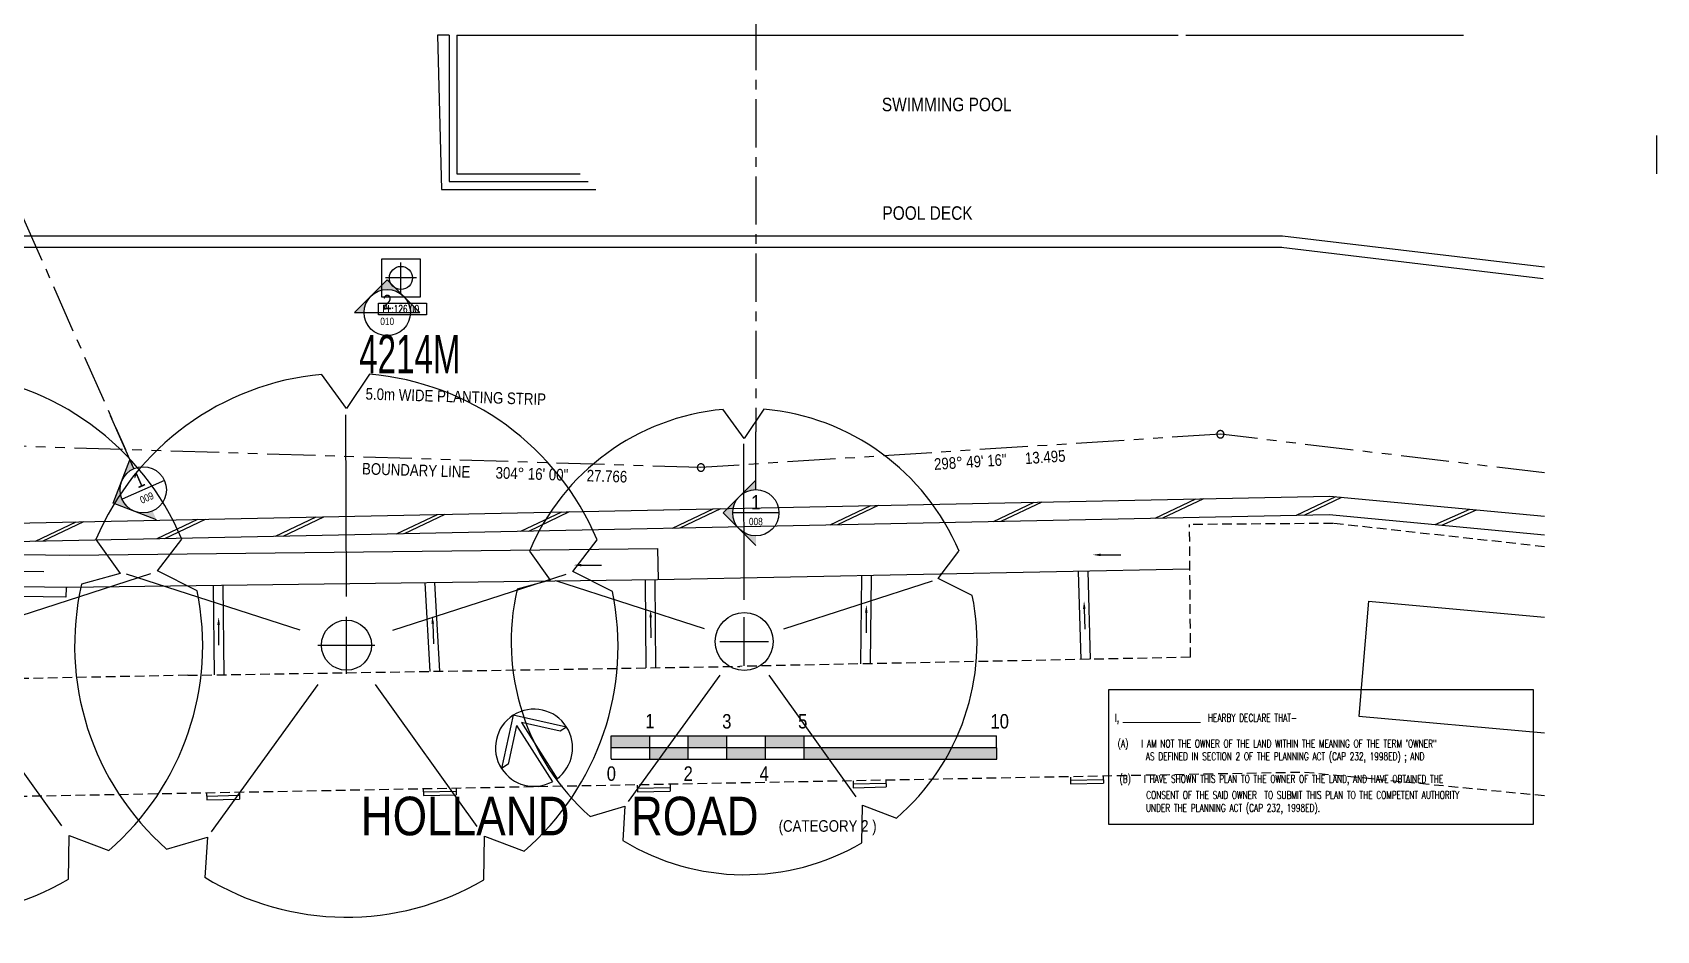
# Model space of a CAD drawing. Extents: x -202 to 72400, y -2144 to 57100.
# Drawn here: x 30297 to 72400, y -2144 to 21126 of the extents above; entities that cross this region are included whole.
import ezdxf
from ezdxf.enums import TextEntityAlignment as Align

# ---------------------------------------------------------------- set-up
doc = ezdxf.new("R2010")
doc.units = 0
doc.header["$LTSCALE"] = 1000
doc.header["$MEASUREMENT"] = 0
for name, pattern in [('CENTER', [2, 1.25, -0.25, 0.25, -0.25]), ('DASHED', [0.75, 0.5, -0.25]), ('HIDDEN', [0.375, 0.25, -0.125]), ('PHANTOM', [2.5, 1.25, -0.25, 0.25, -0.25, 0.25, -0.25])]:
    doc.linetypes.add(name, pattern=pattern)
doc.layers.get('0').update_dxf_attribs({"linetype": 'CONTINUOUS'})
for name, color, linetype in [('A-_ANOTENDO_E-', 7, 'CONTINUOUS'), ('A-_ANOTSYBL_E-', 7, 'CONTINUOUS'), ('A-_FURT----_E-', 4, 'CONTINUOUS'), ('A-_LNSP----_E-_E', 4, 'CONTINUOUS'), ('A-_POOL----_E-', 174, 'CONTINUOUS'), ('A-_RETW----_E-', 1, 'CONTINUOUS'), ('A-_ROAD----_E-', 14, 'CONTINUOUS'), ('A-_ROOF----_E-', 7, 'CONTINUOUS'), ('A-_SDRN----_E-_E', 7, 'CONTINUOUS'), ('A-_SITEBNRY_E-', 230, 'PHANTOM'), ('A-_SITENRTH_E-', 7, 'CONTINUOUS'), ('A-_SITESTBK_E-', 1, 'DASHED'), ('A-_SPAC----_E-', 7, 'CONTINUOUS'), ('A-_TOPOPLVL_E-', 7, 'CONTINUOUS'), ('OTHERS', 31, 'CONTINUOUS'), ('WALL', 2, 'CONTINUOUS')]:
    doc.layers.add(name, color=color, linetype=linetype)
doc.styles.add('ARIAL-NARROW', font='ARIALN.TTF')
doc.styles.add('ROMANS', font='romans.shx', dxfattribs={"width": 0.65, "height": 250})

# ---------------------------------------------------------------- blocks, each defined once
blk = doc.blocks.new('LNSP0210')
for p, q in [((0, 438.4), (-46.2, 501.9)), ((42.6, 501.6), (0, 438.4)), ((0, 90), (-0.9, 426.7)), ((-463.9, 195.5), (-419.1, 132.9)), ((419.3, 136.2), (464, 195.2)), ((-419.1, 132.9), (-490.6, 112.9)), ((-85.6, 27.8), (-407, 131.4)), ((85.6, 27.8), (406.7, 131.2)), ((492.6, 99.3), (419.3, 136.2)), ((0, -52.7), (0, 52.7)), ((-52.7, 0), (52.7, 0)), ((-52.9, -72.8), (-250.5, -345.4)), ((52.9, -72.8), (241.4, -335.5)), ((-333, -377.5), (-257.6, -355.5)), ((-257.6, -355.5), (-262.3, -429.7)), ((254.2, -434.5), (255.5, -353.2)), ((255.5, -353.2), (328.9, -381.1))]:
    blk.add_line(p, q)
for centre, radius, start, end in [((0, 0), 503.4, 95.2192, 157.1426), ((0, 0), 503.4, 22.812, 85.1411), ((0, 0), 503.4, 167.0421, 228.5851), ((2.9, -2), 500, 310.6835, 11.6882), ((0, 0), 503.4, 238.5956, 300.3274)]:
    blk.add_arc(centre, radius, start, end)
blk = doc.blocks.new('ANOT0102')
for p, q in [((0, 500), (-500, 0)), ((500, 0), (0, 500)), ((-36, 363), (-399, 0)), ((-36, 363), (-36, -499)), ((399, 0), (36, 363)), ((36, 363), (36, -499)), ((-399, 0), (-500, 0)), ((500, 0), (399, 0))]:
    blk.add_line(p, q)
for start, end in [(0, 180), (274.0961, 0), (180, 265.904)]:
    blk.add_arc((0, 0), 500, start, end)
blk = doc.blocks.new('A$C3B3C0191')
at = {"layer": 'A-_ANOTENDO_E-'}
blk.add_lwpolyline([(11000, 0), (0, 0), (0, 3500), (11000, 3500)], close=True, dxfattribs=at)
at = {"layer": 'A-_ANOTENDO_E-', "style": 'ROMANS', "width": 0.7}
for s, p in [('I, _____________________  HEARBY DECLARE THAT-', (159, 2667)), ('(A)   I AM NOT THE OWNER OF THE LAND WITHIN THE MEANING OF THE TERM \'OWNER"', (232, 2000)), ('AS DEFINED IN SECTION 2 OF THE PLANNING ACT (CAP 232, 1998ED) ; AND', (960, 1667)), ('(B)   I HAVE SHOWN THIS PLAN TO THE OWNER OF THE LAND, AND HAVE OBTAINED THE', (280, 1085)), ('CONSENT OF THE SAID OWNER  TO SUBMIT THIS PLAN TO THE COMPETENT AUTHORITY', (972, 667)), ('UNDER THE PLANNING ACT (CAP 232, 1998ED).', (963, 333))]:
    blk.add_text(s, height=200, dxfattribs=at).set_placement(p)
blk = doc.blocks.new('SYMBOL_SECTIONLEFT1')
at = {"layer": 'A-_ANOTSYBL_E-'}
h = blk.add_hatch(color=256, dxfattribs=at)
h.paths.add_polyline_path([(0, -8.49), (0, -6, -0.198912), (-4.24, -4.24)])
h.paths.add_polyline_path([(-4.24, 4.24, -0.198912), (0, 6), (0, 8.49)])
blk.add_hatch(color=256, dxfattribs=at).paths.add_polyline_path([(-8.49, 0), (-4.24, -4.24, -0.198912), (-6, 0, -0.198912), (-4.24, 4.24)])
for p, q in [((0, 6), (0, 21)), ((-8.49, 0), (0, 8.49)), ((0, 6), (0, 8.49)), ((6, 0), (-6, 0)), ((0, -8.49), (-8.49, 0))]:
    blk.add_line(p, q, dxfattribs=at)
blk.add_circle((0, 0), 6, dxfattribs=at)
at = {"layer": 'A-_ANOTSYBL_E-', "style": 'ARIAL-NARROW'}
blk.add_attdef('-NO-', text='', height=3.75, dxfattribs=at).set_placement((0, 2.74), align=Align.MIDDLE_CENTER)
blk.add_attdef('-REFNO-', text='', height=1.88, dxfattribs=at).set_placement((0, -1.32), align=Align.TOP_CENTER)
blk = doc.blocks.new('SYMBOL_ELEVFRONT')
at = {"layer": 'A-_ANOTSYBL_E-'}
blk.add_hatch(color=256, dxfattribs=at).paths.add_polyline_path([(4.24, 4.24), (0, 8.49), (-4.24, 4.24, -0.414214)])
h = blk.add_hatch(color=256, dxfattribs=at)
h.paths.add_polyline_path([(-6, 0, -0.198912), (-4.24, 4.24), (-8.49, 0)])
h.paths.add_polyline_path([(8.49, 0), (4.24, 4.24, -0.198912), (6, 0)])
for p, q in [((-8.49, 0), (0, 8.49)), ((0, 8.49), (8.49, 0)), ((-8.49, 0), (8.49, 0))]:
    blk.add_line(p, q, dxfattribs=at)
blk.add_circle((0, 0), 6, dxfattribs=at)
at = {"layer": 'A-_ANOTSYBL_E-', "style": 'ARIAL-NARROW'}
blk.add_attdef('-NO-', text='', height=3.75, dxfattribs=at).set_placement((0, 2.74), align=Align.MIDDLE_CENTER)
blk.add_attdef('-REFNO-', text='', height=1.88, dxfattribs=at).set_placement((0, -1.32), align=Align.TOP_CENTER)

msp = doc.modelspace()

# ---------------------------------------------------------------- linework, layer by layer
at = {"layer": 'A-_ANOTSYBL_E-', "linetype": 'CENTER'}
msp.add_line((49050, 47399), (49050, 10780), dxfattribs=at)
at = {"layer": 'A-_ANOTSYBL_E-'}
for p, q in [((45300, 2310), (45300, 2900)), ((45300, 2900), (55288, 2900)), ((45300, 2600), (55300, 2600)), ((46300, 2300), (46300, 2900)), ((47300, 2300), (47300, 2900)), ((48300, 2300), (48300, 2900)), ((48300, 2300), (48300, 2900)), ((49300, 2300), (49300, 2900)), ((50300, 2300), (50300, 2900)), ((55300, 2300), (55288, 2900)), ((45300, 2300), (55300, 2300))]:
    msp.add_line(p, q, dxfattribs=at)
at = {"layer": 'A-_ANOTSYBL_E-', "linetype": 'CENTER'}
msp.add_lwpolyline([(16037, 48061), (16831, 46261), (29225, 46261), (29225, 18202), (29225, 18202), (32708, 10317)], dxfattribs=at)
at = {"layer": 'A-_ANOTSYBL_E-'}
msp.add_arc((45310, 2310), 10, 180, 270, dxfattribs=at)
for points in [[(45300, 2900), (45300, 2600), (46300, 2900), (46300, 2600)], [(46300, 2300), (46300, 2600), (47300, 2300), (47300, 2600)], [(47300, 2900), (47300, 2600), (48300, 2900), (48300, 2600)], [(48300, 2300), (48300, 2600), (49300, 2300), (49300, 2600)], [(49300, 2900), (49300, 2600), (50300, 2900), (50300, 2600)], [(50300, 2300), (50300, 2600), (55300, 2300), (55300, 2600)]]:
    msp.add_solid(points, dxfattribs=at)
at = {"layer": 'A-_FURT----_E-', "color": 8}
for p, q in [((39850, 14365), (39850, 15165)), ((40250, 14765), (39450, 14765))]:
    msp.add_line(p, q, dxfattribs=at)
at = {"layer": 'A-_FURT----_E-'}
msp.add_lwpolyline([(39350, 15265), (40350, 15265), (40350, 14265), (39350, 14265)], close=True, dxfattribs=at)
msp.add_circle((39850, 14765), 300, dxfattribs=at)
at = {"layer": 'A-_LNSP----_E-_E'}
for centre, radius in [((38437, 5249), 650), ((48749, 5343), 750)]:
    msp.add_circle(centre, radius, dxfattribs=at)
at = {"layer": 'A-_POOL----_E-'}
for p, q in [((40800, 21061), (40900, 17061)), ((41100, 21061), (40800, 21061)), ((41100, 21061), (41100, 17261)), ((41300, 21061), (60000, 21061)), ((41300, 21061), (41300, 17461)), ((60200, 21061), (67400, 21061)), ((72400, 18461), (72400, 17461)), ((41300, 17461), (44500, 17461)), ((40900, 17061), (44900, 17061)), ((41100, 17261), (44700, 17261))]:
    msp.add_line(p, q, dxfattribs=at)
at = {"layer": 'A-_RETW----_E-'}
for p, q in [((24432, 15861), (62704, 15861)), ((62704, 15861), (69500, 15052)), ((25100, 15561), (62686, 15561)), ((62668, 15563), (69465, 14754)), ((28685, 8391), (63928, 9115)), ((50975, 8369), (52032, 8870)), ((51176, 8373), (52233, 8875)), ((55211, 8456), (56268, 8957)), ((55412, 8460), (56469, 8962)), ((59403, 8542), (60460, 9044)), ((59604, 8546), (60661, 9048)), ((63065, 8617), (64082, 9100)), ((63266, 8621), (64243, 9085)), ((63928, 9115), (69500, 8594)), ((28695, 7911), (63910, 8634)), ((30373, 7945), (31429, 8447)), ((30574, 7950), (31630, 8451)), ((33530, 8010), (34587, 8512)), ((33731, 8014), (34787, 8516)), ((36596, 8073), (37652, 8575)), ((36797, 8077), (37853, 8579)), ((39738, 8138), (40795, 8640)), ((39939, 8142), (40996, 8644)), ((42961, 8204), (44018, 8706)), ((43162, 8208), (44218, 8710)), ((46888, 8285), (47944, 8787)), ((47089, 8289), (48145, 8791)), ((63910, 8634), (69500, 8112)), ((66664, 8377), (67564, 8775)), ((66832, 8361), (67732, 8759))]:
    msp.add_line(p, q, dxfattribs=at)
at = {"layer": 'A-_ROAD----_E-', "linetype": 'HIDDEN'}
for p, q in [((64016, 8405), (60295, 8377)), ((60321, 4936), (60295, 8377)), ((69500, 7800), (64016, 8405)), ((34323, 4469), (48638, 4701)), ((60321, 4936), (48638, 4701)), ((34323, 4469), (21850, 4221)), ((23539, 1215), (63273, 1963)), ((63273, 1963), (69500, 1353))]:
    msp.add_line(p, q, dxfattribs=at)
at = {"layer": 'A-_SDRN----_E-_E'}
for p, q in [((19793, 7736), (31256, 7580)), ((31256, 7580), (46504, 7758)), ((46504, 7757), (46520, 6941)), ((57988, 7589), (58512, 7587)), ((30071, 7170), (30594, 7159)), ((44530, 7324), (45053, 7322)), ((60293, 7217), (46498, 6941)), ((57480, 4879), (57418, 7159)), ((57730, 4884), (57668, 7164)), ((31210, 6744), (19746, 6909)), ((46498, 6941), (31210, 6744)), ((35014, 4480), (34994, 6793)), ((35264, 4484), (35244, 6796)), ((40605, 4571), (40480, 6863)), ((40855, 4575), (40731, 6866)), ((46210, 4662), (46191, 6937)), ((46460, 4666), (46441, 6940)), ((51768, 4764), (51799, 7047)), ((52019, 4769), (52049, 7052)), ((46323, 5967), (46325, 5444)), ((51913, 6095), (51907, 5571)), ((57565, 6192), (57582, 5668)), ((35123, 5775), (35120, 5252)), ((40673, 5809), (40696, 5285)), ((51573, 1735), (51577, 1557)), ((52423, 1754), (52427, 1576)), ((57207, 1832), (57211, 1654)), ((58059, 1762), (57209, 1743)), ((58057, 1851), (58061, 1673)), ((34812, 1420), (34816, 1242)), ((35664, 1350), (34814, 1331)), ((35662, 1439), (35666, 1261)), ((40428, 1530), (40432, 1352)), ((41279, 1460), (40430, 1441)), ((40432, 1352), (41281, 1371)), ((41277, 1549), (41281, 1371)), ((45975, 1624), (45979, 1446)), ((46827, 1554), (45977, 1535)), ((45979, 1446), (46829, 1466)), ((46825, 1643), (46829, 1466)), ((52425, 1665), (51575, 1646)), ((51577, 1557), (52427, 1576)), ((57211, 1654), (58061, 1673)), ((34816, 1242), (35666, 1261))]:
    msp.add_line(p, q, dxfattribs=at)
at = {"layer": 'A-_SDRN----_E-_E', "extrusion": (0, 0, -1)}
for points in [[(-57988, 7556), (-57788, 7590), (-57988, 7622)], [(-44529, 7291), (-44330, 7325), (-44530, 7357)], [(-57532, 6191), (-57559, 6392), (-57599, 6193)], [(-35089, 5776), (-35124, 5975), (-35156, 5775)], [(-40640, 5807), (-40664, 6008), (-40707, 5810)], [(-46290, 5967), (-46322, 6167), (-46357, 5968)], [(-51880, 6095), (-51916, 6295), (-51947, 6094)]]:
    msp.add_solid(points, dxfattribs=at)
at = {"layer": 'A-_SITEBNRY_E-'}
msp.add_lwpolyline([(69500, 9713), (61094, 10716), (47627, 9853), (19875, 10716), (15308, 13451), (6162, 29327)], dxfattribs=at)
for centre in [(61094, 10715), (47627, 9853)]:
    msp.add_arc(centre, 94.7, 122.8046, 122.168, dxfattribs=at)
at = {"layer": 'A-_TOPOPLVL_E-', "color": 8}
msp.add_lwpolyline([(39266, 14109), (40516, 14109), (40516, 13809), (39266, 13809)], close=True, dxfattribs=at)
at = {"layer": 'OTHERS'}
for p, q in [((64930, 6386), (64679, 3412)), ((64930, 6386), (69500, 5975)), ((64679, 3412), (69500, 2978))]:
    msp.add_line(p, q, dxfattribs=at)
at = {"layer": 'WALL'}
for p, q in [((31170, 6744), (31166, 6494)), ((31166, 6494), (19763, 6658))]:
    msp.add_line(p, q, dxfattribs=at)

# ---------------------------------------------------------------- block references
at = {"layer": 'A-_ANOTSYBL_E-', "xscale": 100, "yscale": 100, "zscale": 100}
for name, p, values in [('SYMBOL_ELEVFRONT', (39494, 13867), {'-NO-': '2', '-REFNO-': '010'}), ('SYMBOL_SECTIONLEFT1', (49050, 8680), {'-REFNO-': '008', '-NO-': '1'})]:
    msp.add_blockref(name, p, dxfattribs=at).add_auto_attribs(values)
at = {"layer": 'A-_ANOTSYBL_E-', "xscale": 100.0000000000046, "yscale": 100, "zscale": 100, "rotation": 23.85387035441291}
msp.add_blockref('SYMBOL_SECTIONLEFT1', (33168, 9275), dxfattribs=at).add_auto_attribs({'-REFNO-': '009', '-NO-': '1'})
at = {"layer": 'A-_LNSP----_E-_E'}
for p, xscale, yscale, zscale in [((27669, 5266), 14, 14, 14), ((38437, 5249), 14, 14, 14), ((48749, 5343), 12, 12, 12)]:
    msp.add_blockref('LNSP0210', p, dxfattribs=dict(at, xscale=xscale, yscale=yscale, zscale=zscale))
at = {"layer": 'A-_ROOF----_E-'}
msp.add_blockref('A$C3B3C0191', (58200, 600), dxfattribs=at)
at = {"layer": 'A-_SITENRTH_E-', "xscale": 2, "yscale": 2, "zscale": 2, "rotation": 32.48633144848877}
msp.add_blockref('ANOT0102', (43300, 2592), dxfattribs=at)

# ---------------------------------------------------------------- texts
at = {"layer": 'A-_ANOTSYBL_E-', "style": 'ARIAL-NARROW'}
for s, p in [('1', (46185, 3095)), ('3', (48178, 3089)), ('5', (50146, 3091)), ('10', (55134, 3090)), ('0', (45185, 1734)), ('2', (47178, 1734)), ('4', (49146, 1734))]:
    msp.add_text(s, height=375, dxfattribs=at).set_placement(p)
at = {"layer": 'A-_ROAD----_E-', "linetype": 'HIDDEN', "style": 'ARIAL-NARROW'}
msp.add_text('HOLLAND     ROAD', height=1000, dxfattribs=at).set_placement((43964, 323), align=Align.CENTER)
at = {"layer": 'A-_SITEBNRY_E-', "color": 7, "style": 'ARIAL-NARROW', "width": 0.75}
msp.add_text('4214M', height=1000, dxfattribs=at).set_placement((40080, 12290), align=Align.CENTER)
at = {"layer": 'A-_SITEBNRY_E-', "color": 7, "style": 'ARIAL-NARROW'}
for s, rotation, p in [('298%%d 49\' 16"     13.495', 3.6746, (53680, 9790)), ('304%%d 16\' 00"     27.766', 358.2191, (42299, 9569))]:
    msp.add_text(s, height=300, rotation=rotation, dxfattribs=at).set_placement(p)
msp.add_text('BOUNDARY LINE', height=300, rotation=358.2191, dxfattribs=at).set_placement((40244, 9782), align=Align.MIDDLE_CENTER)
at = {"layer": 'A-_SITESTBK_E-', "style": 'ARIAL-NARROW'}
msp.add_text('(CATEGORY 2 )', height=300, dxfattribs=at).set_placement((50911, 565), align=Align.MIDDLE_CENTER)
at = {"layer": 'A-_SPAC----_E-', "style": 'ARIAL-NARROW'}
msp.add_text('SWIMMING POOL', height=350, dxfattribs=at).set_placement((53999, 19261), align=Align.MIDDLE_CENTER)
msp.add_text('POOL DECK', height=350, dxfattribs=at).set_placement((52331, 16273))
msp.add_text('5.0m WIDE PLANTING STRIP', height=300, rotation=358.2191, dxfattribs=at).set_placement((41272, 11692), align=Align.MIDDLE_CENTER)
at = {"layer": 'A-_TOPOPLVL_E-', "style": 'ROMANS', "width": 0.7}
msp.add_text('PL:126.00', height=200, dxfattribs=at).set_placement((39373, 13862))

doc.saveas('drawing.dxf')
